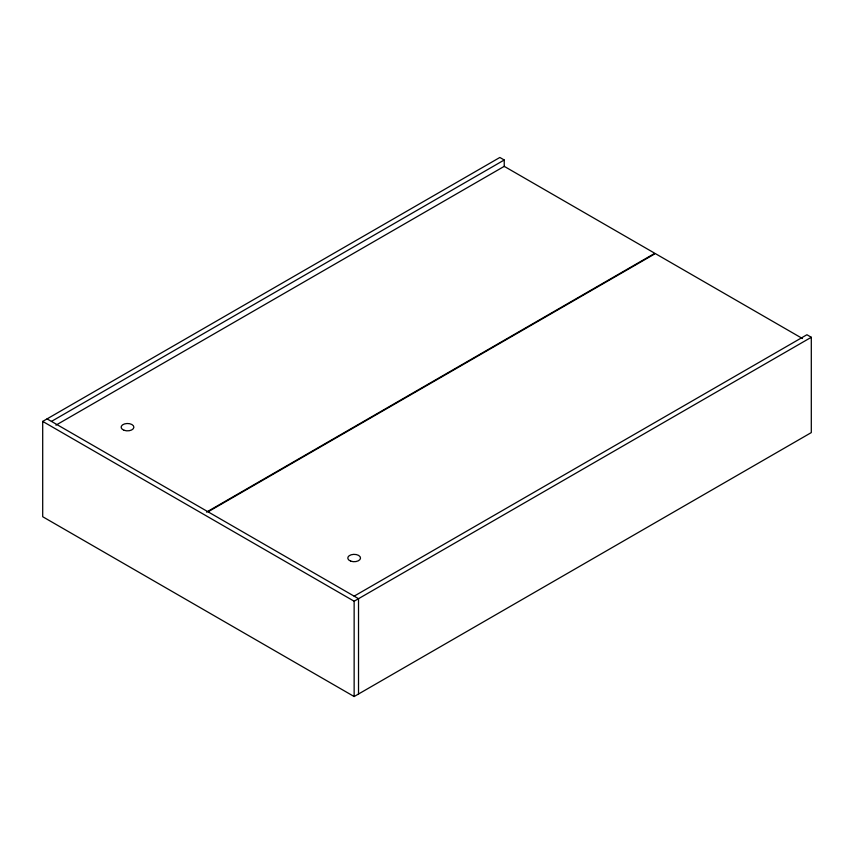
<?xml version="1.0" encoding="UTF-8"?>
<svg xmlns="http://www.w3.org/2000/svg" width="854" height="854" viewBox="0 0 854 854"><rect width="100%" height="100%" fill="white"/><g stroke="black" fill="none" stroke-linecap="round" stroke-linejoin="round"><path stroke-width="1.28" d="M354.143 596.156L806.923 334.747L811.3 337.277L811.3 432.594L354.143 696.533L42.7 516.723L42.7 421.406L499.857 157.467L504.234 159.997L504.234 166.615M51.453 421.406L504.234 159.997M55.926 425.175L504.234 166.349L654.826 253.296L206.519 512.122M208.173 511.749L655.328 253.585L802.472 338.536M42.7 421.406L354.143 601.216L811.3 337.277M47.077 418.876L358.52 598.686L358.52 694.003M354.143 601.216L354.143 696.533M350.791 561.163A6.373 3.683 0 0 0 360.516 558.142A6.373 3.683 0 0 0 351.122 554.79A6.373 3.683 0 0 0 350.791 561.163M124.15 430.309A6.373 3.683 0 0 0 133.875 427.288A6.373 3.683 0 0 0 124.481 423.936A6.373 3.683 0 0 0 124.15 430.309"/></g></svg>
